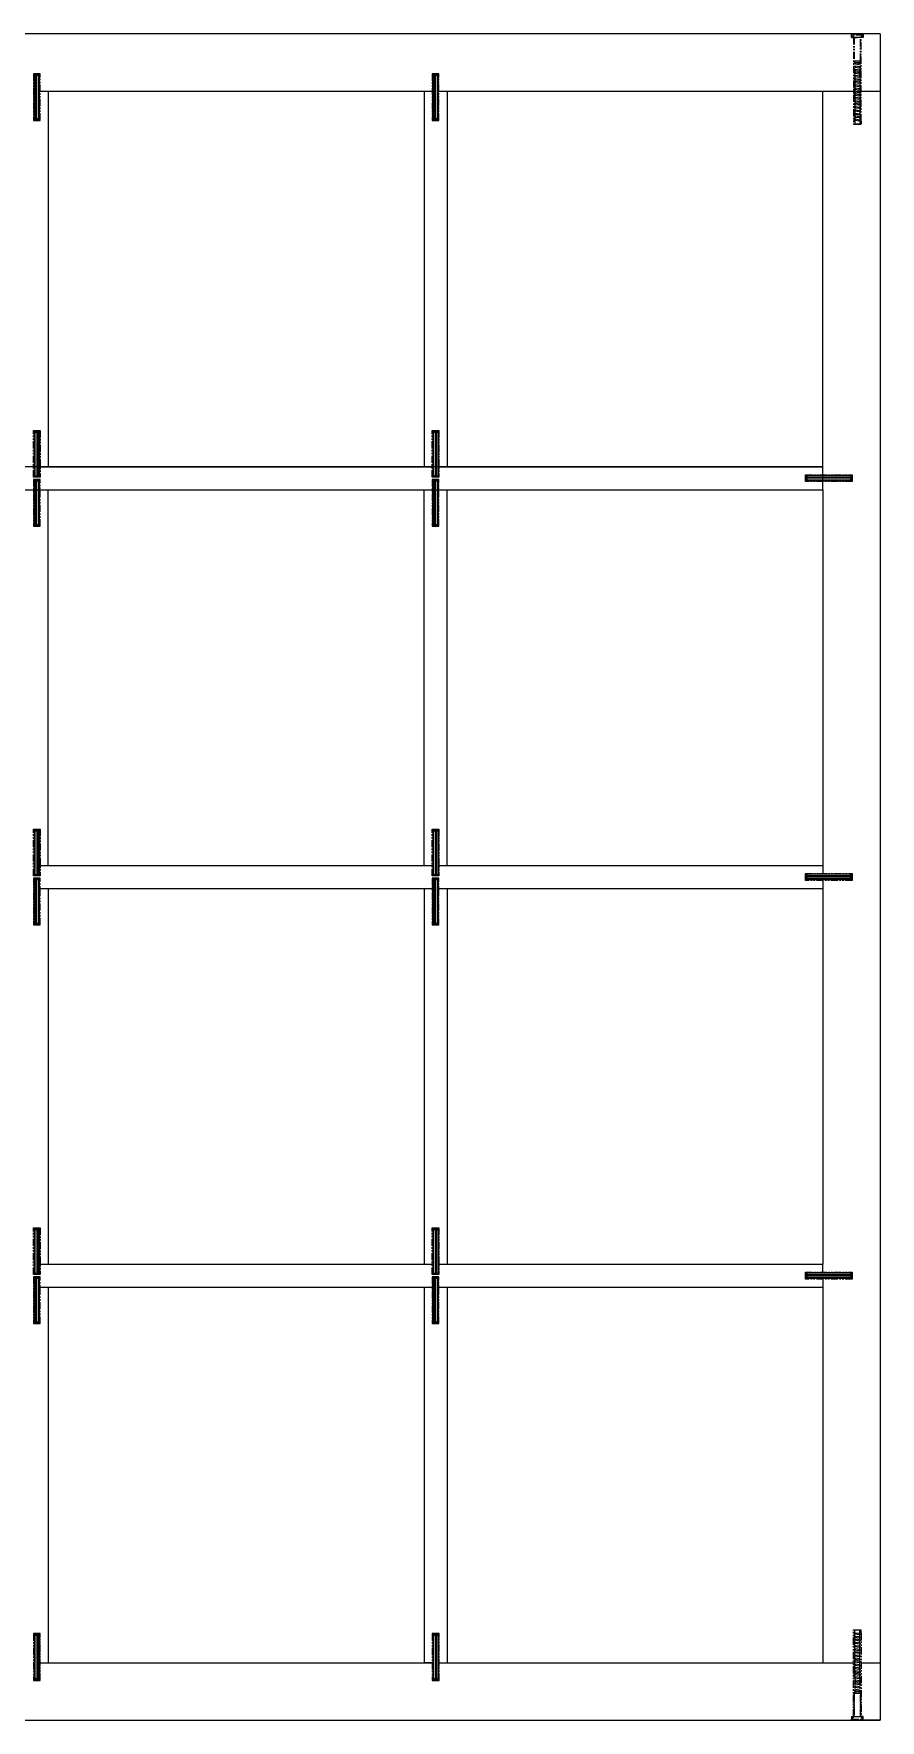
# Model space of a CAD drawing. Header units: millimetres. Extents: x 2154 to 3204, y 2415 to 3234.
# Drawn here: x 2677.6 to 2751.4, y 3043.8 to 3190.8 of the extents above; entities that cross this region are included whole.
import ezdxf

# ---------------------------------------------------------------- set-up
doc = ezdxf.new("R2010")
doc.units = ezdxf.units.MM
doc.linetypes.add('PHANTOM2', pattern=[1.25, 0.625, -0.125, 0.125, -0.125, 0.125, -0.125])
doc.layers.get('DEFPOINTS').update_dxf_attribs({"color": 210})
doc.layers.add('A-ANNO-DIMS', color=3, linetype='Continuous', lineweight=18)
doc.layers.add('A-FURN', color=8, linetype='Continuous', lineweight=18)
doc.layers.add('giunzioni', color=3, linetype='Continuous')

msp = doc.modelspace()

# ---------------------------------------------------------------- linework, layer by layer
for p, q in [((2751.41, 3190.83), (2604.41, 3190.83)), ((2751.41, 3190.83), (2751.41, 3190.83)), ((2751.41, 3190.83), (2751.41, 3151.08)), ((2751.41, 3190.83), (2751.41, 3043.83)), ((2678.2, 3185.83), (2712.36, 3185.83)), ((2678.2, 3185.83), (2678.91, 3185.83)), ((2678.91, 3185.83), (2711.66, 3185.83)), ((2678.91, 3185.83), (2678.91, 3153.08)), ((2711.66, 3185.83), (2712.36, 3185.83)), ((2711.66, 3185.83), (2711.66, 3153.08)), ((2712.95, 3185.83), (2751.41, 3185.83)), ((2712.95, 3185.83), (2713.66, 3185.83)), ((2713.66, 3185.83), (2713.66, 3153.08)), ((2746.41, 3152.38), (2746.41, 3185.83)), ((2678.15, 3153.08), (2712.42, 3153.08)), ((2712.95, 3153.08), (2746.41, 3153.08)), ((2746.41, 3151.08), (2746.41, 3151.79)), ((2678.2, 3151.08), (2712.36, 3151.08)), ((2678.91, 3118.33), (2678.91, 3151.08)), ((2711.66, 3118.33), (2711.66, 3151.08)), ((2712.95, 3151.08), (2746.41, 3151.08)), ((2713.66, 3118.33), (2713.66, 3151.08)), ((2746.41, 3151.08), (2746.41, 3118.33)), ((2678.2, 3118.33), (2712.36, 3118.33)), ((2712.95, 3118.33), (2746.41, 3118.33)), ((2746.41, 3118.33), (2746.41, 3117.63)), ((2746.41, 3117.03), (2746.41, 3116.33)), ((2678.2, 3116.33), (2712.36, 3116.33)), ((2678.91, 3116.33), (2678.91, 3083.58)), ((2711.66, 3116.33), (2711.66, 3083.58)), ((2712.95, 3116.33), (2746.41, 3116.33)), ((2713.66, 3116.33), (2713.66, 3083.58)), ((2746.41, 3116.33), (2746.41, 3083.58)), ((2678.2, 3083.58), (2712.36, 3083.58)), ((2712.95, 3083.58), (2746.41, 3083.58)), ((2746.41, 3082.88), (2746.41, 3083.58)), ((2678.2, 3081.58), (2712.36, 3081.58)), ((2678.91, 3081.58), (2678.91, 3048.83)), ((2711.66, 3081.58), (2711.66, 3048.83)), ((2712.95, 3081.58), (2746.41, 3081.58)), ((2713.66, 3081.58), (2713.66, 3048.83)), ((2746.41, 3082.28), (2746.41, 3081.58)), ((2746.41, 3081.58), (2746.41, 3048.83)), ((2678.21, 3048.83), (2712.37, 3048.83)), ((2712.37, 3048.83), (2711.66, 3048.83)), ((2712.96, 3048.83), (2749.08, 3048.83)), ((2749.74, 3048.83), (2751.41, 3048.83)), ((2604.41, 3043.83), (2751.41, 3043.83)), ((2751.41, 3043.83), (2749.41, 3043.83))]:
    msp.add_line(p, q)
msp.add_lwpolyline([(2609.41, 3153.08), (2609.41, 3151.08), (2746.41, 3151.08), (2746.41, 3153.08), (2609.41, 3153.08)])
at = {"layer": 'A-ANNO-DIMS'}
for p, q in [((2677.69, 3187.33), (2677.67, 3187.23)), ((2677.67, 3183.43), (2677.67, 3187.23)), ((2677.67, 3187.23), (2678.15, 3187.23)), ((2677.69, 3187.33), (2678.12, 3187.33)), ((2677.91, 3187.33), (2677.69, 3187.33)), ((2677.77, 3187.21), (2677.77, 3183.46)), ((2677.91, 3183.46), (2677.91, 3187.21)), ((2678.05, 3187.21), (2678.05, 3183.46)), ((2678.12, 3187.33), (2678.15, 3187.23)), ((2678.15, 3183.43), (2678.15, 3187.23)), ((2712.44, 3187.33), (2712.42, 3187.23)), ((2712.42, 3183.43), (2712.42, 3187.23)), ((2712.42, 3187.23), (2712.9, 3187.23)), ((2712.44, 3187.33), (2712.87, 3187.33)), ((2712.66, 3187.33), (2712.44, 3187.33)), ((2712.52, 3187.21), (2712.52, 3183.46)), ((2712.66, 3183.46), (2712.66, 3187.21)), ((2712.8, 3187.21), (2712.8, 3183.46)), ((2712.87, 3187.33), (2712.9, 3187.23)), ((2712.9, 3183.43), (2712.9, 3187.23)), ((2677.91, 3183.46), (2677.91, 3185.33)), ((2712.66, 3183.46), (2712.66, 3185.33)), ((2677.67, 3183.43), (2677.67, 3183.46)), ((2677.69, 3183.33), (2677.67, 3183.43)), ((2677.67, 3183.43), (2678.15, 3183.43)), ((2677.91, 3183.33), (2677.69, 3183.33)), ((2677.91, 3183.33), (2678.12, 3183.33)), ((2678.12, 3183.33), (2678.15, 3183.43)), ((2712.42, 3183.43), (2712.42, 3183.46)), ((2712.44, 3183.33), (2712.42, 3183.43)), ((2712.42, 3183.43), (2712.9, 3183.43)), ((2712.66, 3183.33), (2712.44, 3183.33)), ((2712.66, 3183.33), (2712.87, 3183.33)), ((2712.87, 3183.33), (2712.9, 3183.43)), ((2677.69, 3156.2), (2677.67, 3156.1)), ((2677.67, 3156.1), (2677.67, 3152.3)), ((2677.67, 3156.1), (2678.15, 3156.1)), ((2677.67, 3156.1), (2677.67, 3156.08)), ((2677.91, 3156.2), (2677.69, 3156.2)), ((2677.91, 3156.2), (2678.12, 3156.2)), ((2678.12, 3156.2), (2678.15, 3156.1)), ((2678.15, 3156.1), (2678.15, 3152.3)), ((2712.44, 3156.2), (2712.42, 3156.1)), ((2712.42, 3156.1), (2712.42, 3152.3)), ((2712.42, 3156.1), (2712.9, 3156.1)), ((2712.42, 3156.1), (2712.42, 3156.08)), ((2712.66, 3156.2), (2712.44, 3156.2)), ((2712.66, 3156.2), (2712.87, 3156.2)), ((2712.87, 3156.2), (2712.9, 3156.1)), ((2712.9, 3156.1), (2712.9, 3152.3)), ((2677.77, 3152.33), (2677.77, 3156.08)), ((2677.91, 3156.08), (2677.91, 3152.33)), ((2677.91, 3156.08), (2677.91, 3154.2)), ((2678.05, 3152.33), (2678.05, 3156.08)), ((2712.52, 3152.33), (2712.52, 3156.08)), ((2712.66, 3156.08), (2712.66, 3152.33)), ((2712.66, 3156.08), (2712.66, 3154.2)), ((2712.8, 3152.33), (2712.8, 3156.08)), ((2677.69, 3152.2), (2677.67, 3152.3)), ((2677.67, 3152.3), (2678.15, 3152.3)), ((2677.69, 3151.96), (2677.67, 3151.86)), ((2677.67, 3148.06), (2677.67, 3151.86)), ((2677.67, 3151.86), (2678.15, 3151.86)), ((2677.69, 3152.2), (2678.12, 3152.2)), ((2677.91, 3152.2), (2677.69, 3152.2)), ((2677.69, 3151.96), (2678.12, 3151.96)), ((2677.91, 3151.96), (2677.69, 3151.96)), ((2677.77, 3151.83), (2677.77, 3148.08)), ((2677.91, 3148.08), (2677.91, 3151.83)), ((2678.05, 3151.83), (2678.05, 3148.08)), ((2678.12, 3152.2), (2678.15, 3152.3)), ((2678.12, 3151.96), (2678.15, 3151.86)), ((2678.15, 3148.06), (2678.15, 3151.86)), ((2712.44, 3152.2), (2712.42, 3152.3)), ((2712.42, 3152.3), (2712.9, 3152.3)), ((2712.44, 3151.96), (2712.42, 3151.86)), ((2712.42, 3148.06), (2712.42, 3151.86)), ((2712.42, 3151.86), (2712.9, 3151.86)), ((2712.44, 3152.2), (2712.87, 3152.2)), ((2712.66, 3152.2), (2712.44, 3152.2)), ((2712.44, 3151.96), (2712.87, 3151.96)), ((2712.66, 3151.96), (2712.44, 3151.96)), ((2712.52, 3151.83), (2712.52, 3148.08)), ((2712.66, 3148.08), (2712.66, 3151.83)), ((2712.8, 3151.83), (2712.8, 3148.08)), ((2712.87, 3152.2), (2712.9, 3152.3)), ((2712.87, 3151.96), (2712.9, 3151.86)), ((2712.9, 3148.06), (2712.9, 3151.86)), ((2744.91, 3152.3), (2745.01, 3152.32)), ((2744.91, 3152.3), (2744.91, 3151.87)), ((2744.91, 3152.08), (2744.91, 3152.3)), ((2744.91, 3151.87), (2745.01, 3151.84)), ((2748.81, 3152.32), (2745.01, 3152.32)), ((2745.01, 3152.32), (2745.01, 3151.84)), ((2748.81, 3151.84), (2745.01, 3151.84)), ((2745.03, 3152.22), (2748.78, 3152.22)), ((2748.78, 3152.08), (2745.03, 3152.08)), ((2745.03, 3151.94), (2748.78, 3151.94)), ((2748.78, 3152.08), (2746.91, 3152.08)), ((2748.81, 3152.32), (2748.78, 3152.32)), ((2748.91, 3152.3), (2748.81, 3152.32)), ((2748.81, 3152.32), (2748.81, 3151.84)), ((2748.91, 3151.87), (2748.81, 3151.84)), ((2748.91, 3152.08), (2748.91, 3152.3)), ((2748.91, 3152.08), (2748.91, 3151.87)), ((2677.91, 3148.08), (2677.91, 3149.96)), ((2712.66, 3148.08), (2712.66, 3149.96)), ((2677.67, 3148.06), (2677.67, 3148.08)), ((2677.69, 3147.96), (2677.67, 3148.06)), ((2677.67, 3148.06), (2678.15, 3148.06)), ((2677.91, 3147.96), (2677.69, 3147.96)), ((2677.91, 3147.96), (2678.12, 3147.96)), ((2678.12, 3147.96), (2678.15, 3148.06)), ((2712.42, 3148.06), (2712.42, 3148.08)), ((2712.44, 3147.96), (2712.42, 3148.06)), ((2712.42, 3148.06), (2712.9, 3148.06)), ((2712.66, 3147.96), (2712.44, 3147.96)), ((2712.66, 3147.96), (2712.87, 3147.96)), ((2712.87, 3147.96), (2712.9, 3148.06)), ((2677.69, 3121.45), (2677.67, 3121.35)), ((2677.67, 3121.35), (2677.67, 3117.55)), ((2677.67, 3121.35), (2678.15, 3121.35)), ((2677.67, 3121.35), (2677.67, 3121.33)), ((2677.91, 3121.45), (2677.69, 3121.45)), ((2677.77, 3117.58), (2677.77, 3121.33)), ((2677.91, 3121.45), (2678.12, 3121.45)), ((2677.91, 3121.33), (2677.91, 3117.58)), ((2677.91, 3121.33), (2677.91, 3119.45)), ((2678.05, 3117.58), (2678.05, 3121.33)), ((2678.12, 3121.45), (2678.15, 3121.35)), ((2678.15, 3121.35), (2678.15, 3117.55)), ((2712.44, 3121.45), (2712.42, 3121.35)), ((2712.42, 3121.35), (2712.42, 3117.55)), ((2712.42, 3121.35), (2712.9, 3121.35)), ((2712.42, 3121.35), (2712.42, 3121.33)), ((2712.66, 3121.45), (2712.44, 3121.45)), ((2712.52, 3117.58), (2712.52, 3121.33)), ((2712.66, 3121.45), (2712.87, 3121.45)), ((2712.66, 3121.33), (2712.66, 3117.58)), ((2712.66, 3121.33), (2712.66, 3119.45)), ((2712.8, 3117.58), (2712.8, 3121.33)), ((2712.87, 3121.45), (2712.9, 3121.35)), ((2712.9, 3121.35), (2712.9, 3117.55)), ((2677.69, 3117.45), (2677.67, 3117.55)), ((2677.67, 3117.55), (2678.15, 3117.55)), ((2677.69, 3117.21), (2677.67, 3117.11)), ((2677.67, 3113.31), (2677.67, 3117.11)), ((2677.67, 3117.11), (2678.15, 3117.11)), ((2677.69, 3117.45), (2678.12, 3117.45)), ((2677.91, 3117.45), (2677.69, 3117.45)), ((2677.69, 3117.21), (2678.12, 3117.21)), ((2677.91, 3117.21), (2677.69, 3117.21)), ((2677.77, 3117.08), (2677.77, 3113.33)), ((2677.91, 3113.33), (2677.91, 3117.08)), ((2678.05, 3117.08), (2678.05, 3113.33)), ((2678.12, 3117.45), (2678.15, 3117.55)), ((2678.12, 3117.21), (2678.15, 3117.11)), ((2678.15, 3113.31), (2678.15, 3117.11)), ((2712.44, 3117.45), (2712.42, 3117.55)), ((2712.42, 3117.55), (2712.9, 3117.55)), ((2712.44, 3117.21), (2712.42, 3117.11)), ((2712.42, 3113.31), (2712.42, 3117.11)), ((2712.42, 3117.11), (2712.9, 3117.11)), ((2712.44, 3117.45), (2712.87, 3117.45)), ((2712.66, 3117.45), (2712.44, 3117.45)), ((2712.44, 3117.21), (2712.87, 3117.21)), ((2712.66, 3117.21), (2712.44, 3117.21)), ((2712.52, 3117.08), (2712.52, 3113.33)), ((2712.66, 3113.33), (2712.66, 3117.08)), ((2712.8, 3117.08), (2712.8, 3113.33)), ((2712.87, 3117.45), (2712.9, 3117.55)), ((2712.87, 3117.21), (2712.9, 3117.11)), ((2712.9, 3113.31), (2712.9, 3117.11)), ((2744.91, 3117.55), (2745.01, 3117.57)), ((2744.91, 3117.55), (2744.91, 3117.12)), ((2744.91, 3117.33), (2744.91, 3117.55)), ((2744.91, 3117.12), (2745.01, 3117.09)), ((2748.81, 3117.57), (2745.01, 3117.57)), ((2745.01, 3117.57), (2745.01, 3117.09)), ((2748.81, 3117.09), (2745.01, 3117.09)), ((2745.03, 3117.47), (2748.78, 3117.47)), ((2748.78, 3117.33), (2745.03, 3117.33)), ((2745.03, 3117.19), (2748.78, 3117.19)), ((2748.78, 3117.33), (2746.91, 3117.33)), ((2748.81, 3117.57), (2748.78, 3117.57)), ((2748.91, 3117.55), (2748.81, 3117.57)), ((2748.81, 3117.57), (2748.81, 3117.09)), ((2748.91, 3117.12), (2748.81, 3117.09)), ((2748.91, 3117.33), (2748.91, 3117.55)), ((2748.91, 3117.33), (2748.91, 3117.12)), ((2677.91, 3113.33), (2677.91, 3115.21)), ((2712.66, 3113.33), (2712.66, 3115.21)), ((2677.67, 3113.31), (2677.67, 3113.33)), ((2677.69, 3113.21), (2677.67, 3113.31)), ((2677.67, 3113.31), (2678.15, 3113.31)), ((2677.91, 3113.21), (2677.69, 3113.21)), ((2677.91, 3113.21), (2678.12, 3113.21)), ((2678.12, 3113.21), (2678.15, 3113.31)), ((2712.42, 3113.31), (2712.42, 3113.33)), ((2712.44, 3113.21), (2712.42, 3113.31)), ((2712.42, 3113.31), (2712.9, 3113.31)), ((2712.66, 3113.21), (2712.44, 3113.21)), ((2712.66, 3113.21), (2712.87, 3113.21)), ((2712.87, 3113.21), (2712.9, 3113.31)), ((2677.69, 3086.7), (2677.67, 3086.6)), ((2677.67, 3086.6), (2677.67, 3082.8)), ((2677.67, 3086.6), (2678.15, 3086.6)), ((2677.67, 3086.6), (2677.67, 3086.58)), ((2677.91, 3086.7), (2677.69, 3086.7)), ((2677.77, 3082.83), (2677.77, 3086.58)), ((2677.91, 3086.7), (2678.12, 3086.7)), ((2677.91, 3086.58), (2677.91, 3082.83)), ((2677.91, 3086.58), (2677.91, 3084.7)), ((2678.05, 3082.83), (2678.05, 3086.58)), ((2678.12, 3086.7), (2678.15, 3086.6)), ((2678.15, 3086.6), (2678.15, 3082.8)), ((2712.44, 3086.7), (2712.42, 3086.6)), ((2712.42, 3086.6), (2712.42, 3082.8)), ((2712.42, 3086.6), (2712.9, 3086.6)), ((2712.42, 3086.6), (2712.42, 3086.58)), ((2712.66, 3086.7), (2712.44, 3086.7)), ((2712.52, 3082.83), (2712.52, 3086.58)), ((2712.66, 3086.7), (2712.87, 3086.7)), ((2712.66, 3086.58), (2712.66, 3082.83)), ((2712.66, 3086.58), (2712.66, 3084.7)), ((2712.8, 3082.83), (2712.8, 3086.58)), ((2712.87, 3086.7), (2712.9, 3086.6)), ((2712.9, 3086.6), (2712.9, 3082.8)), ((2677.69, 3082.7), (2677.67, 3082.8)), ((2677.67, 3082.8), (2678.15, 3082.8)), ((2677.69, 3082.7), (2678.12, 3082.7)), ((2677.91, 3082.7), (2677.69, 3082.7)), ((2678.12, 3082.7), (2678.15, 3082.8)), ((2712.44, 3082.7), (2712.42, 3082.8)), ((2712.42, 3082.8), (2712.9, 3082.8)), ((2712.44, 3082.7), (2712.87, 3082.7)), ((2712.66, 3082.7), (2712.44, 3082.7)), ((2712.87, 3082.7), (2712.9, 3082.8)), ((2744.91, 3082.8), (2745.01, 3082.82)), ((2744.91, 3082.8), (2744.91, 3082.37)), ((2744.91, 3082.58), (2744.91, 3082.8)), ((2748.81, 3082.82), (2745.01, 3082.82)), ((2745.01, 3082.82), (2745.01, 3082.34)), ((2745.03, 3082.72), (2748.78, 3082.72)), ((2748.81, 3082.82), (2748.78, 3082.82)), ((2748.91, 3082.8), (2748.81, 3082.82)), ((2748.81, 3082.82), (2748.81, 3082.34)), ((2748.91, 3082.58), (2748.91, 3082.8)), ((2677.69, 3082.46), (2677.67, 3082.36)), ((2677.67, 3078.56), (2677.67, 3082.36)), ((2677.67, 3082.36), (2678.15, 3082.36)), ((2677.69, 3082.46), (2678.12, 3082.46)), ((2677.91, 3082.46), (2677.69, 3082.46)), ((2677.77, 3082.33), (2677.77, 3078.58)), ((2677.91, 3078.58), (2677.91, 3082.33)), ((2678.05, 3082.33), (2678.05, 3078.58)), ((2678.12, 3082.46), (2678.15, 3082.36)), ((2678.15, 3078.56), (2678.15, 3082.36)), ((2712.44, 3082.46), (2712.42, 3082.36)), ((2712.42, 3078.56), (2712.42, 3082.36)), ((2712.42, 3082.36), (2712.9, 3082.36)), ((2712.44, 3082.46), (2712.87, 3082.46)), ((2712.66, 3082.46), (2712.44, 3082.46)), ((2712.52, 3082.33), (2712.52, 3078.58)), ((2712.66, 3078.58), (2712.66, 3082.33)), ((2712.8, 3082.33), (2712.8, 3078.58)), ((2712.87, 3082.46), (2712.9, 3082.36)), ((2712.9, 3078.56), (2712.9, 3082.36)), ((2744.91, 3082.37), (2745.01, 3082.34)), ((2748.81, 3082.34), (2745.01, 3082.34)), ((2748.78, 3082.58), (2745.03, 3082.58)), ((2745.03, 3082.44), (2748.78, 3082.44)), ((2748.78, 3082.58), (2746.91, 3082.58)), ((2748.91, 3082.37), (2748.81, 3082.34)), ((2748.91, 3082.58), (2748.91, 3082.37)), ((2677.91, 3078.58), (2677.91, 3080.46)), ((2712.66, 3078.58), (2712.66, 3080.46)), ((2677.67, 3078.56), (2677.67, 3078.58)), ((2677.69, 3078.46), (2677.67, 3078.56)), ((2677.67, 3078.56), (2678.15, 3078.56)), ((2677.91, 3078.46), (2677.69, 3078.46)), ((2677.91, 3078.46), (2678.12, 3078.46)), ((2678.12, 3078.46), (2678.15, 3078.56)), ((2712.42, 3078.56), (2712.42, 3078.58)), ((2712.44, 3078.46), (2712.42, 3078.56)), ((2712.42, 3078.56), (2712.9, 3078.56)), ((2712.66, 3078.46), (2712.44, 3078.46)), ((2712.66, 3078.46), (2712.87, 3078.46)), ((2712.87, 3078.46), (2712.9, 3078.56)), ((2677.69, 3051.33), (2677.67, 3051.23)), ((2677.67, 3051.23), (2677.67, 3047.43)), ((2678.15, 3051.23), (2677.67, 3051.23)), ((2677.91, 3051.33), (2677.69, 3051.33)), ((2677.77, 3047.46), (2677.77, 3051.21)), ((2677.91, 3051.33), (2678.12, 3051.33)), ((2677.91, 3051.21), (2677.91, 3047.46)), ((2677.91, 3051.21), (2677.91, 3049.33)), ((2678.05, 3047.46), (2678.05, 3051.21)), ((2678.12, 3051.33), (2678.15, 3051.23)), ((2678.15, 3051.23), (2678.15, 3047.43)), ((2678.15, 3051.23), (2678.15, 3051.21)), ((2712.44, 3051.33), (2712.42, 3051.23)), ((2712.42, 3051.23), (2712.42, 3047.43)), ((2712.9, 3051.23), (2712.42, 3051.23)), ((2712.66, 3051.33), (2712.44, 3051.33)), ((2712.52, 3047.46), (2712.52, 3051.21)), ((2712.66, 3051.33), (2712.87, 3051.33)), ((2712.66, 3051.21), (2712.66, 3047.46)), ((2712.66, 3051.21), (2712.66, 3049.33)), ((2712.8, 3047.46), (2712.8, 3051.21)), ((2712.87, 3051.33), (2712.9, 3051.23)), ((2712.9, 3051.23), (2712.9, 3047.43)), ((2712.9, 3051.23), (2712.9, 3051.21)), ((2677.69, 3047.33), (2677.67, 3047.43)), ((2678.15, 3047.43), (2677.67, 3047.43)), ((2678.12, 3047.33), (2677.69, 3047.33)), ((2677.91, 3047.33), (2678.12, 3047.33)), ((2678.12, 3047.33), (2678.15, 3047.43)), ((2712.44, 3047.33), (2712.42, 3047.43)), ((2712.9, 3047.43), (2712.42, 3047.43)), ((2712.87, 3047.33), (2712.44, 3047.33)), ((2712.66, 3047.33), (2712.87, 3047.33)), ((2712.87, 3047.33), (2712.9, 3047.43))]:
    msp.add_line(p, q, dxfattribs=at)
at = {"layer": 'A-FURN'}
for p, q in [((2677.91, 3185.83), (2677.91, 3185.83)), ((2711.66, 3185.83), (2712.36, 3185.83)), ((2712.66, 3185.83), (2712.66, 3185.83))]:
    msp.add_line(p, q, dxfattribs=at)
at = {"layer": 'DEFPOINTS', "linetype": 'PHANTOM2'}
for p, q in [((2748.9, 3190.51), (2748.9, 3190.83)), ((2748.9, 3190.83), (2749.92, 3190.83)), ((2748.9, 3190.51), (2749.08, 3190.51)), ((2749.08, 3190.51), (2749.08, 3182.94)), ((2749.74, 3183.21), (2749.74, 3190.51)), ((2749.92, 3190.51), (2749.74, 3190.51)), ((2749.92, 3190.83), (2749.92, 3190.51)), ((2749.08, 3182.94), (2749.74, 3182.94)), ((2749.74, 3183.21), (2749.74, 3182.94)), ((2749.08, 3044.16), (2749.08, 3051.72)), ((2749.08, 3051.72), (2749.74, 3051.72)), ((2749.74, 3051.45), (2749.74, 3051.72)), ((2749.74, 3051.45), (2749.74, 3044.16)), ((2748.9, 3044.16), (2748.9, 3043.83)), ((2748.9, 3044.16), (2749.08, 3044.16)), ((2748.9, 3043.83), (2749.91, 3043.83)), ((2749.91, 3044.16), (2749.74, 3044.16)), ((2749.91, 3043.83), (2749.91, 3044.16))]:
    msp.add_line(p, q, dxfattribs=at)
for points in [[(2677.61, 3183.27), (2678.2, 3183.27), (2678.2, 3187.35), (2677.61, 3187.35)], [(2712.36, 3183.27), (2712.95, 3183.27), (2712.95, 3187.35), (2712.36, 3187.35)], [(2677.61, 3156.26), (2678.2, 3156.26), (2678.2, 3152.18), (2677.61, 3152.18)], [(2712.36, 3156.26), (2712.95, 3156.26), (2712.95, 3152.18), (2712.36, 3152.18)], [(2677.61, 3147.9), (2678.2, 3147.9), (2678.2, 3151.98), (2677.61, 3151.98)], [(2712.36, 3147.9), (2712.95, 3147.9), (2712.95, 3151.98), (2712.36, 3151.98)], [(2748.97, 3152.38), (2748.97, 3151.79), (2744.89, 3151.79), (2744.89, 3152.38)], [(2677.61, 3121.51), (2678.2, 3121.51), (2678.2, 3117.43), (2677.61, 3117.43)], [(2712.36, 3121.51), (2712.95, 3121.51), (2712.95, 3117.43), (2712.36, 3117.43)], [(2677.61, 3113.15), (2678.2, 3113.15), (2678.2, 3117.23), (2677.61, 3117.23)], [(2712.36, 3113.15), (2712.95, 3113.15), (2712.95, 3117.23), (2712.36, 3117.23)], [(2748.97, 3117.63), (2748.97, 3117.04), (2744.89, 3117.04), (2744.89, 3117.63)], [(2677.61, 3086.76), (2678.2, 3086.76), (2678.2, 3082.68), (2677.61, 3082.68)], [(2712.36, 3086.76), (2712.95, 3086.76), (2712.95, 3082.68), (2712.36, 3082.68)], [(2748.97, 3082.88), (2748.97, 3082.29), (2744.89, 3082.29), (2744.89, 3082.88)], [(2677.61, 3078.4), (2678.2, 3078.4), (2678.2, 3082.48), (2677.61, 3082.48)], [(2712.36, 3078.4), (2712.95, 3078.4), (2712.95, 3082.48), (2712.36, 3082.48)], [(2678.21, 3051.39), (2677.62, 3051.39), (2677.62, 3047.31), (2678.21, 3047.31)], [(2712.96, 3051.39), (2712.37, 3051.39), (2712.37, 3047.31), (2712.96, 3047.31)]]:
    msp.add_lwpolyline(points, close=True, dxfattribs=at)
at = {"layer": 'giunzioni', "linetype": 'PHANTOM2'}
for p, q in [((2748.91, 3190.72), (2748.91, 3190.83)), ((2748.91, 3190.83), (2749.91, 3190.83)), ((2749.12, 3190.51), (2748.91, 3190.72)), ((2749.91, 3190.72), (2748.91, 3190.72)), ((2749.69, 3190.51), (2749.12, 3190.51)), ((2749.12, 3190.51), (2749.12, 3188.47)), ((2749.91, 3190.72), (2749.69, 3190.51)), ((2749.69, 3188.47), (2749.69, 3190.51)), ((2749.91, 3190.83), (2749.91, 3190.72)), ((2749.12, 3188.47), (2749.69, 3188.47)), ((2749.2, 3187.17), (2749.2, 3188.31)), ((2749.62, 3187.17), (2749.62, 3188.31)), ((2749.2, 3182.99), (2749.62, 3182.99)), ((2749.62, 3051.68), (2749.2, 3051.68)), ((2749.2, 3047.49), (2749.2, 3046.35)), ((2749.62, 3047.49), (2749.62, 3046.35)), ((2749.69, 3046.19), (2749.12, 3046.19)), ((2749.12, 3046.19), (2749.12, 3044.16)), ((2749.69, 3044.16), (2749.69, 3046.19)), ((2748.91, 3043.94), (2749.12, 3044.16)), ((2748.91, 3043.83), (2748.91, 3043.94)), ((2748.91, 3043.94), (2749.9, 3043.94)), ((2749.9, 3043.83), (2748.91, 3043.83)), ((2749.12, 3044.16), (2749.69, 3044.16)), ((2749.69, 3044.16), (2749.9, 3043.94)), ((2749.9, 3043.94), (2749.9, 3043.83))]:
    msp.add_line(p, q, dxfattribs=at)
at = {"layer": 'giunzioni'}
for p, q in [((2749.12, 3190.51), (2749.41, 3190.51)), ((2749.31, 3190.83), (2749.41, 3190.83)), ((2751.41, 3190.83), (2749.41, 3190.83)), ((2749.12, 3188.47), (2749.2, 3188.31)), ((2749.12, 3188.47), (2749.41, 3188.47)), ((2749.69, 3188.47), (2749.62, 3188.31)), ((2749.11, 3188.28), (2749.25, 3188.31)), ((2749.11, 3188.28), (2749.26, 3188.2)), ((2749.11, 3187.99), (2749.25, 3188.03)), ((2749.11, 3187.99), (2749.26, 3187.92)), ((2749.11, 3187.71), (2749.25, 3187.74)), ((2749.11, 3187.71), (2749.26, 3187.63)), ((2749.11, 3187.47), (2749.25, 3187.5)), ((2749.11, 3187.47), (2749.26, 3187.39)), ((2749.11, 3187.18), (2749.25, 3187.22)), ((2749.11, 3187.18), (2749.26, 3187.1)), ((2749.2, 3188.31), (2749.57, 3188.31)), ((2749.2, 3187.17), (2749.2, 3182.99)), ((2749.25, 3188.31), (2749.59, 3188.25)), ((2749.25, 3188.03), (2749.59, 3187.97)), ((2749.25, 3187.74), (2749.59, 3187.68)), ((2749.25, 3187.5), (2749.59, 3187.44)), ((2749.25, 3187.22), (2749.59, 3187.15)), ((2749.26, 3188.2), (2749.55, 3188.15)), ((2749.26, 3187.92), (2749.55, 3187.86)), ((2749.26, 3187.63), (2749.55, 3187.58)), ((2749.26, 3187.39), (2749.55, 3187.34)), ((2749.26, 3187.1), (2749.55, 3187.05)), ((2749.71, 3188.17), (2749.55, 3188.15)), ((2749.71, 3187.89), (2749.55, 3187.86)), ((2749.71, 3187.6), (2749.55, 3187.58)), ((2749.71, 3187.36), (2749.55, 3187.34)), ((2749.71, 3187.08), (2749.55, 3187.05)), ((2749.62, 3188.31), (2749.57, 3188.31)), ((2749.71, 3188.18), (2749.59, 3188.25)), ((2749.71, 3187.89), (2749.59, 3187.97)), ((2749.71, 3187.6), (2749.59, 3187.68)), ((2749.71, 3187.36), (2749.59, 3187.44)), ((2749.71, 3187.08), (2749.59, 3187.15)), ((2749.62, 3187.17), (2749.62, 3182.99)), ((2749.71, 3188.17), (2749.71, 3188.18)), ((2749.71, 3187.89), (2749.71, 3187.89)), ((2749.71, 3187.6), (2749.71, 3187.6)), ((2749.71, 3187.36), (2749.71, 3187.36)), ((2749.71, 3187.08), (2749.71, 3187.08)), ((2749.11, 3186.9), (2749.25, 3186.93)), ((2749.11, 3186.89), (2749.26, 3186.82)), ((2749.11, 3186.66), (2749.25, 3186.69)), ((2749.11, 3186.66), (2749.26, 3186.58)), ((2749.11, 3186.37), (2749.25, 3186.4)), ((2749.11, 3186.37), (2749.26, 3186.29)), ((2749.11, 3186.09), (2749.25, 3186.12)), ((2749.11, 3186.08), (2749.26, 3186.01)), ((2749.11, 3185.8), (2749.25, 3185.83)), ((2749.11, 3185.8), (2749.26, 3185.72)), ((2749.11, 3185.56), (2749.25, 3185.59)), ((2749.11, 3185.56), (2749.26, 3185.48)), ((2749.25, 3186.93), (2749.59, 3186.87)), ((2749.25, 3186.69), (2749.59, 3186.63)), ((2749.25, 3186.4), (2749.59, 3186.34)), ((2749.25, 3186.12), (2749.59, 3186.06)), ((2749.25, 3185.83), (2749.59, 3185.77)), ((2749.25, 3185.59), (2749.59, 3185.53)), ((2749.26, 3186.82), (2749.55, 3186.77)), ((2749.26, 3186.58), (2749.55, 3186.53)), ((2749.26, 3186.29), (2749.55, 3186.24)), ((2749.26, 3186.01), (2749.55, 3185.95)), ((2749.26, 3185.72), (2749.55, 3185.67)), ((2749.71, 3186.79), (2749.55, 3186.77)), ((2749.71, 3186.55), (2749.55, 3186.53)), ((2749.71, 3186.26), (2749.55, 3186.24)), ((2749.71, 3185.98), (2749.55, 3185.95)), ((2749.71, 3185.69), (2749.55, 3185.67)), ((2749.71, 3186.79), (2749.59, 3186.87)), ((2749.71, 3186.55), (2749.59, 3186.63)), ((2749.71, 3186.27), (2749.59, 3186.34)), ((2749.71, 3185.98), (2749.59, 3186.06)), ((2749.71, 3185.69), (2749.59, 3185.77)), ((2749.71, 3185.46), (2749.59, 3185.53)), ((2749.71, 3186.79), (2749.71, 3186.79)), ((2749.71, 3186.55), (2749.71, 3186.55)), ((2749.71, 3186.26), (2749.71, 3186.27)), ((2749.71, 3185.98), (2749.71, 3185.98)), ((2749.71, 3185.69), (2749.71, 3185.69)), ((2749.11, 3185.27), (2749.25, 3185.31)), ((2749.11, 3185.27), (2749.26, 3185.2)), ((2749.11, 3184.99), (2749.25, 3185.02)), ((2749.11, 3184.98), (2749.26, 3184.91)), ((2749.11, 3184.75), (2749.25, 3184.78)), ((2749.11, 3184.75), (2749.26, 3184.67)), ((2749.11, 3184.46), (2749.25, 3184.49)), ((2749.11, 3184.46), (2749.26, 3184.38)), ((2749.11, 3184.18), (2749.25, 3184.21)), ((2749.11, 3184.17), (2749.26, 3184.1)), ((2749.25, 3185.31), (2749.59, 3185.24)), ((2749.25, 3185.02), (2749.59, 3184.96)), ((2749.25, 3184.78), (2749.59, 3184.72)), ((2749.25, 3184.49), (2749.59, 3184.43)), ((2749.25, 3184.21), (2749.59, 3184.15)), ((2749.26, 3185.48), (2749.55, 3185.43)), ((2749.26, 3185.2), (2749.55, 3185.14)), ((2749.26, 3184.91), (2749.55, 3184.86)), ((2749.26, 3184.67), (2749.55, 3184.62)), ((2749.26, 3184.38), (2749.55, 3184.33)), ((2749.26, 3184.1), (2749.55, 3184.04)), ((2749.71, 3185.45), (2749.55, 3185.43)), ((2749.71, 3185.17), (2749.55, 3185.14)), ((2749.71, 3184.88), (2749.55, 3184.86)), ((2749.71, 3184.64), (2749.55, 3184.62)), ((2749.71, 3184.35), (2749.55, 3184.33)), ((2749.71, 3184.07), (2749.55, 3184.04)), ((2749.71, 3185.17), (2749.59, 3185.24)), ((2749.71, 3184.88), (2749.59, 3184.96)), ((2749.71, 3184.64), (2749.59, 3184.72)), ((2749.71, 3184.36), (2749.59, 3184.43)), ((2749.71, 3184.07), (2749.59, 3184.15)), ((2749.71, 3185.45), (2749.71, 3185.46)), ((2749.71, 3185.17), (2749.71, 3185.17)), ((2749.71, 3184.88), (2749.71, 3184.88)), ((2749.71, 3184.64), (2749.71, 3184.64)), ((2749.71, 3184.35), (2749.71, 3184.36)), ((2749.71, 3184.07), (2749.71, 3184.07)), ((2749.11, 3183.89), (2749.25, 3183.92)), ((2749.11, 3183.89), (2749.26, 3183.81)), ((2749.11, 3183.65), (2749.25, 3183.68)), ((2749.11, 3183.65), (2749.26, 3183.57)), ((2749.11, 3183.36), (2749.25, 3183.4)), ((2749.11, 3183.36), (2749.26, 3183.29)), ((2749.25, 3183.92), (2749.59, 3183.86)), ((2749.25, 3183.68), (2749.59, 3183.62)), ((2749.25, 3183.4), (2749.59, 3183.34)), ((2749.26, 3183.81), (2749.55, 3183.76)), ((2749.26, 3183.57), (2749.55, 3183.52)), ((2749.26, 3183.29), (2749.55, 3183.23)), ((2749.71, 3183.78), (2749.55, 3183.76)), ((2749.71, 3183.54), (2749.55, 3183.52)), ((2749.71, 3183.26), (2749.55, 3183.23)), ((2749.71, 3183.78), (2749.59, 3183.86)), ((2749.71, 3183.55), (2749.59, 3183.62)), ((2749.71, 3183.26), (2749.59, 3183.34)), ((2749.71, 3183.78), (2749.71, 3183.78)), ((2749.71, 3183.54), (2749.71, 3183.55)), ((2749.71, 3183.26), (2749.71, 3183.26)), ((2749.1, 3051.41), (2749.27, 3051.43)), ((2749.1, 3051.41), (2749.1, 3051.4)), ((2749.1, 3051.4), (2749.22, 3051.33)), ((2749.1, 3051.12), (2749.27, 3051.14)), ((2749.1, 3051.12), (2749.22, 3051.04)), ((2749.1, 3051.12), (2749.1, 3051.12)), ((2749.1, 3050.88), (2749.27, 3050.9)), ((2749.1, 3050.88), (2749.22, 3050.8)), ((2749.1, 3050.88), (2749.1, 3050.88)), ((2749.1, 3050.6), (2749.27, 3050.62)), ((2749.1, 3050.6), (2749.1, 3050.59)), ((2749.1, 3050.59), (2749.22, 3050.52)), ((2749.1, 3050.31), (2749.27, 3050.33)), ((2749.1, 3050.31), (2749.22, 3050.23)), ((2749.1, 3050.31), (2749.1, 3050.31)), ((2749.2, 3047.49), (2749.2, 3051.68)), ((2749.57, 3051.27), (2749.22, 3051.33)), ((2749.57, 3050.98), (2749.22, 3051.04)), ((2749.57, 3050.74), (2749.22, 3050.8)), ((2749.57, 3050.46), (2749.22, 3050.52)), ((2749.56, 3051.38), (2749.27, 3051.43)), ((2749.56, 3051.09), (2749.27, 3051.14)), ((2749.56, 3050.85), (2749.27, 3050.9)), ((2749.56, 3050.57), (2749.27, 3050.62)), ((2749.56, 3050.28), (2749.27, 3050.33)), ((2749.71, 3051.3), (2749.56, 3051.38)), ((2749.71, 3051.01), (2749.56, 3051.09)), ((2749.71, 3050.78), (2749.56, 3050.85)), ((2749.71, 3050.49), (2749.56, 3050.57)), ((2749.71, 3050.2), (2749.56, 3050.28)), ((2749.71, 3051.3), (2749.57, 3051.27)), ((2749.71, 3051.01), (2749.57, 3050.98)), ((2749.71, 3050.77), (2749.57, 3050.74)), ((2749.71, 3050.49), (2749.57, 3050.46)), ((2749.62, 3047.49), (2749.62, 3051.68)), ((2749.1, 3050.02), (2749.27, 3050.05)), ((2749.1, 3050.02), (2749.22, 3049.94)), ((2749.1, 3050.02), (2749.1, 3050.02)), ((2749.1, 3049.78), (2749.27, 3049.81)), ((2749.1, 3049.78), (2749.22, 3049.71)), ((2749.1, 3049.78), (2749.1, 3049.78)), ((2749.1, 3049.5), (2749.27, 3049.52)), ((2749.1, 3049.5), (2749.1, 3049.49)), ((2749.1, 3049.49), (2749.22, 3049.42)), ((2749.1, 3049.21), (2749.27, 3049.23)), ((2749.1, 3049.21), (2749.22, 3049.13)), ((2749.1, 3049.21), (2749.1, 3049.21)), ((2749.1, 3048.97), (2749.27, 3049)), ((2749.1, 3048.97), (2749.22, 3048.89)), ((2749.1, 3048.97), (2749.1, 3048.97)), ((2749.57, 3050.17), (2749.22, 3050.23)), ((2749.57, 3049.88), (2749.22, 3049.94)), ((2749.57, 3049.64), (2749.22, 3049.71)), ((2749.57, 3049.36), (2749.22, 3049.42)), ((2749.57, 3049.07), (2749.22, 3049.13)), ((2749.57, 3048.83), (2749.22, 3048.89)), ((2749.56, 3049.99), (2749.27, 3050.05)), ((2749.56, 3049.75), (2749.27, 3049.81)), ((2749.56, 3049.47), (2749.27, 3049.52)), ((2749.56, 3049.18), (2749.27, 3049.23)), ((2749.56, 3048.94), (2749.27, 3049)), ((2749.71, 3049.92), (2749.56, 3049.99)), ((2749.71, 3049.68), (2749.56, 3049.75)), ((2749.71, 3049.39), (2749.56, 3049.47)), ((2749.71, 3049.11), (2749.56, 3049.18)), ((2749.71, 3048.87), (2749.56, 3048.94)), ((2749.71, 3050.2), (2749.57, 3050.17)), ((2749.71, 3049.91), (2749.57, 3049.88)), ((2749.71, 3049.68), (2749.57, 3049.64)), ((2749.71, 3049.39), (2749.57, 3049.36)), ((2749.71, 3049.1), (2749.57, 3049.07)), ((2749.71, 3048.86), (2749.57, 3048.83)), ((2749.1, 3048.69), (2749.27, 3048.71)), ((2749.1, 3048.69), (2749.1, 3048.68)), ((2749.1, 3048.68), (2749.22, 3048.61)), ((2749.1, 3048.4), (2749.27, 3048.42)), ((2749.1, 3048.4), (2749.22, 3048.32)), ((2749.1, 3048.4), (2749.1, 3048.4)), ((2749.1, 3048.11), (2749.27, 3048.14)), ((2749.1, 3048.11), (2749.22, 3048.03)), ((2749.1, 3048.11), (2749.1, 3048.11)), ((2749.1, 3047.87), (2749.27, 3047.9)), ((2749.1, 3047.87), (2749.22, 3047.8)), ((2749.1, 3047.87), (2749.1, 3047.87)), ((2749.1, 3047.59), (2749.27, 3047.61)), ((2749.1, 3047.59), (2749.22, 3047.51)), ((2749.1, 3047.59), (2749.1, 3047.59)), ((2749.1, 3047.3), (2749.27, 3047.32)), ((2749.57, 3048.55), (2749.22, 3048.61)), ((2749.57, 3048.26), (2749.22, 3048.32)), ((2749.57, 3047.97), (2749.22, 3048.03)), ((2749.57, 3047.73), (2749.22, 3047.8)), ((2749.57, 3047.45), (2749.22, 3047.51)), ((2749.56, 3048.66), (2749.27, 3048.71)), ((2749.56, 3048.37), (2749.27, 3048.42)), ((2749.56, 3048.08), (2749.27, 3048.14)), ((2749.56, 3047.84), (2749.27, 3047.9)), ((2749.56, 3047.56), (2749.27, 3047.61)), ((2749.56, 3047.27), (2749.27, 3047.32)), ((2749.71, 3048.58), (2749.56, 3048.66)), ((2749.71, 3048.29), (2749.56, 3048.37)), ((2749.71, 3048.01), (2749.56, 3048.08)), ((2749.71, 3047.77), (2749.56, 3047.84)), ((2749.71, 3047.48), (2749.56, 3047.56)), ((2749.71, 3048.58), (2749.57, 3048.55)), ((2749.71, 3048.29), (2749.57, 3048.26)), ((2749.71, 3048), (2749.57, 3047.97)), ((2749.71, 3047.77), (2749.57, 3047.73)), ((2749.71, 3047.48), (2749.57, 3047.45)), ((2749.1, 3047.3), (2749.22, 3047.22)), ((2749.1, 3047.3), (2749.1, 3047.3)), ((2749.1, 3047.06), (2749.27, 3047.09)), ((2749.1, 3047.06), (2749.22, 3046.98)), ((2749.1, 3047.06), (2749.1, 3047.06)), ((2749.1, 3046.78), (2749.27, 3046.8)), ((2749.1, 3046.78), (2749.1, 3046.77)), ((2749.1, 3046.77), (2749.22, 3046.7)), ((2749.1, 3046.49), (2749.27, 3046.51)), ((2749.1, 3046.49), (2749.22, 3046.41)), ((2749.1, 3046.49), (2749.1, 3046.49)), ((2749.12, 3046.19), (2749.2, 3046.35)), ((2749.12, 3044.16), (2749.12, 3046.19)), ((2749.12, 3046.19), (2749.69, 3046.19)), ((2749.2, 3046.35), (2749.25, 3046.35)), ((2749.57, 3047.16), (2749.22, 3047.22)), ((2749.57, 3046.92), (2749.22, 3046.98)), ((2749.57, 3046.64), (2749.22, 3046.7)), ((2749.57, 3046.35), (2749.22, 3046.41)), ((2749.62, 3046.35), (2749.25, 3046.35)), ((2749.56, 3047.03), (2749.27, 3047.09)), ((2749.56, 3046.75), (2749.27, 3046.8)), ((2749.56, 3046.46), (2749.27, 3046.51)), ((2749.69, 3046.19), (2749.41, 3046.19)), ((2749.71, 3047.2), (2749.56, 3047.27)), ((2749.71, 3046.96), (2749.56, 3047.03)), ((2749.71, 3046.67), (2749.56, 3046.75)), ((2749.71, 3046.38), (2749.56, 3046.46)), ((2749.71, 3047.19), (2749.57, 3047.16)), ((2749.71, 3046.95), (2749.57, 3046.92)), ((2749.71, 3046.67), (2749.57, 3046.64)), ((2749.71, 3046.38), (2749.57, 3046.35)), ((2749.69, 3046.19), (2749.62, 3046.35)), ((2749.69, 3046.19), (2749.69, 3044.16))]:
    msp.add_line(p, q, dxfattribs=at)

doc.saveas('drawing.dxf')
